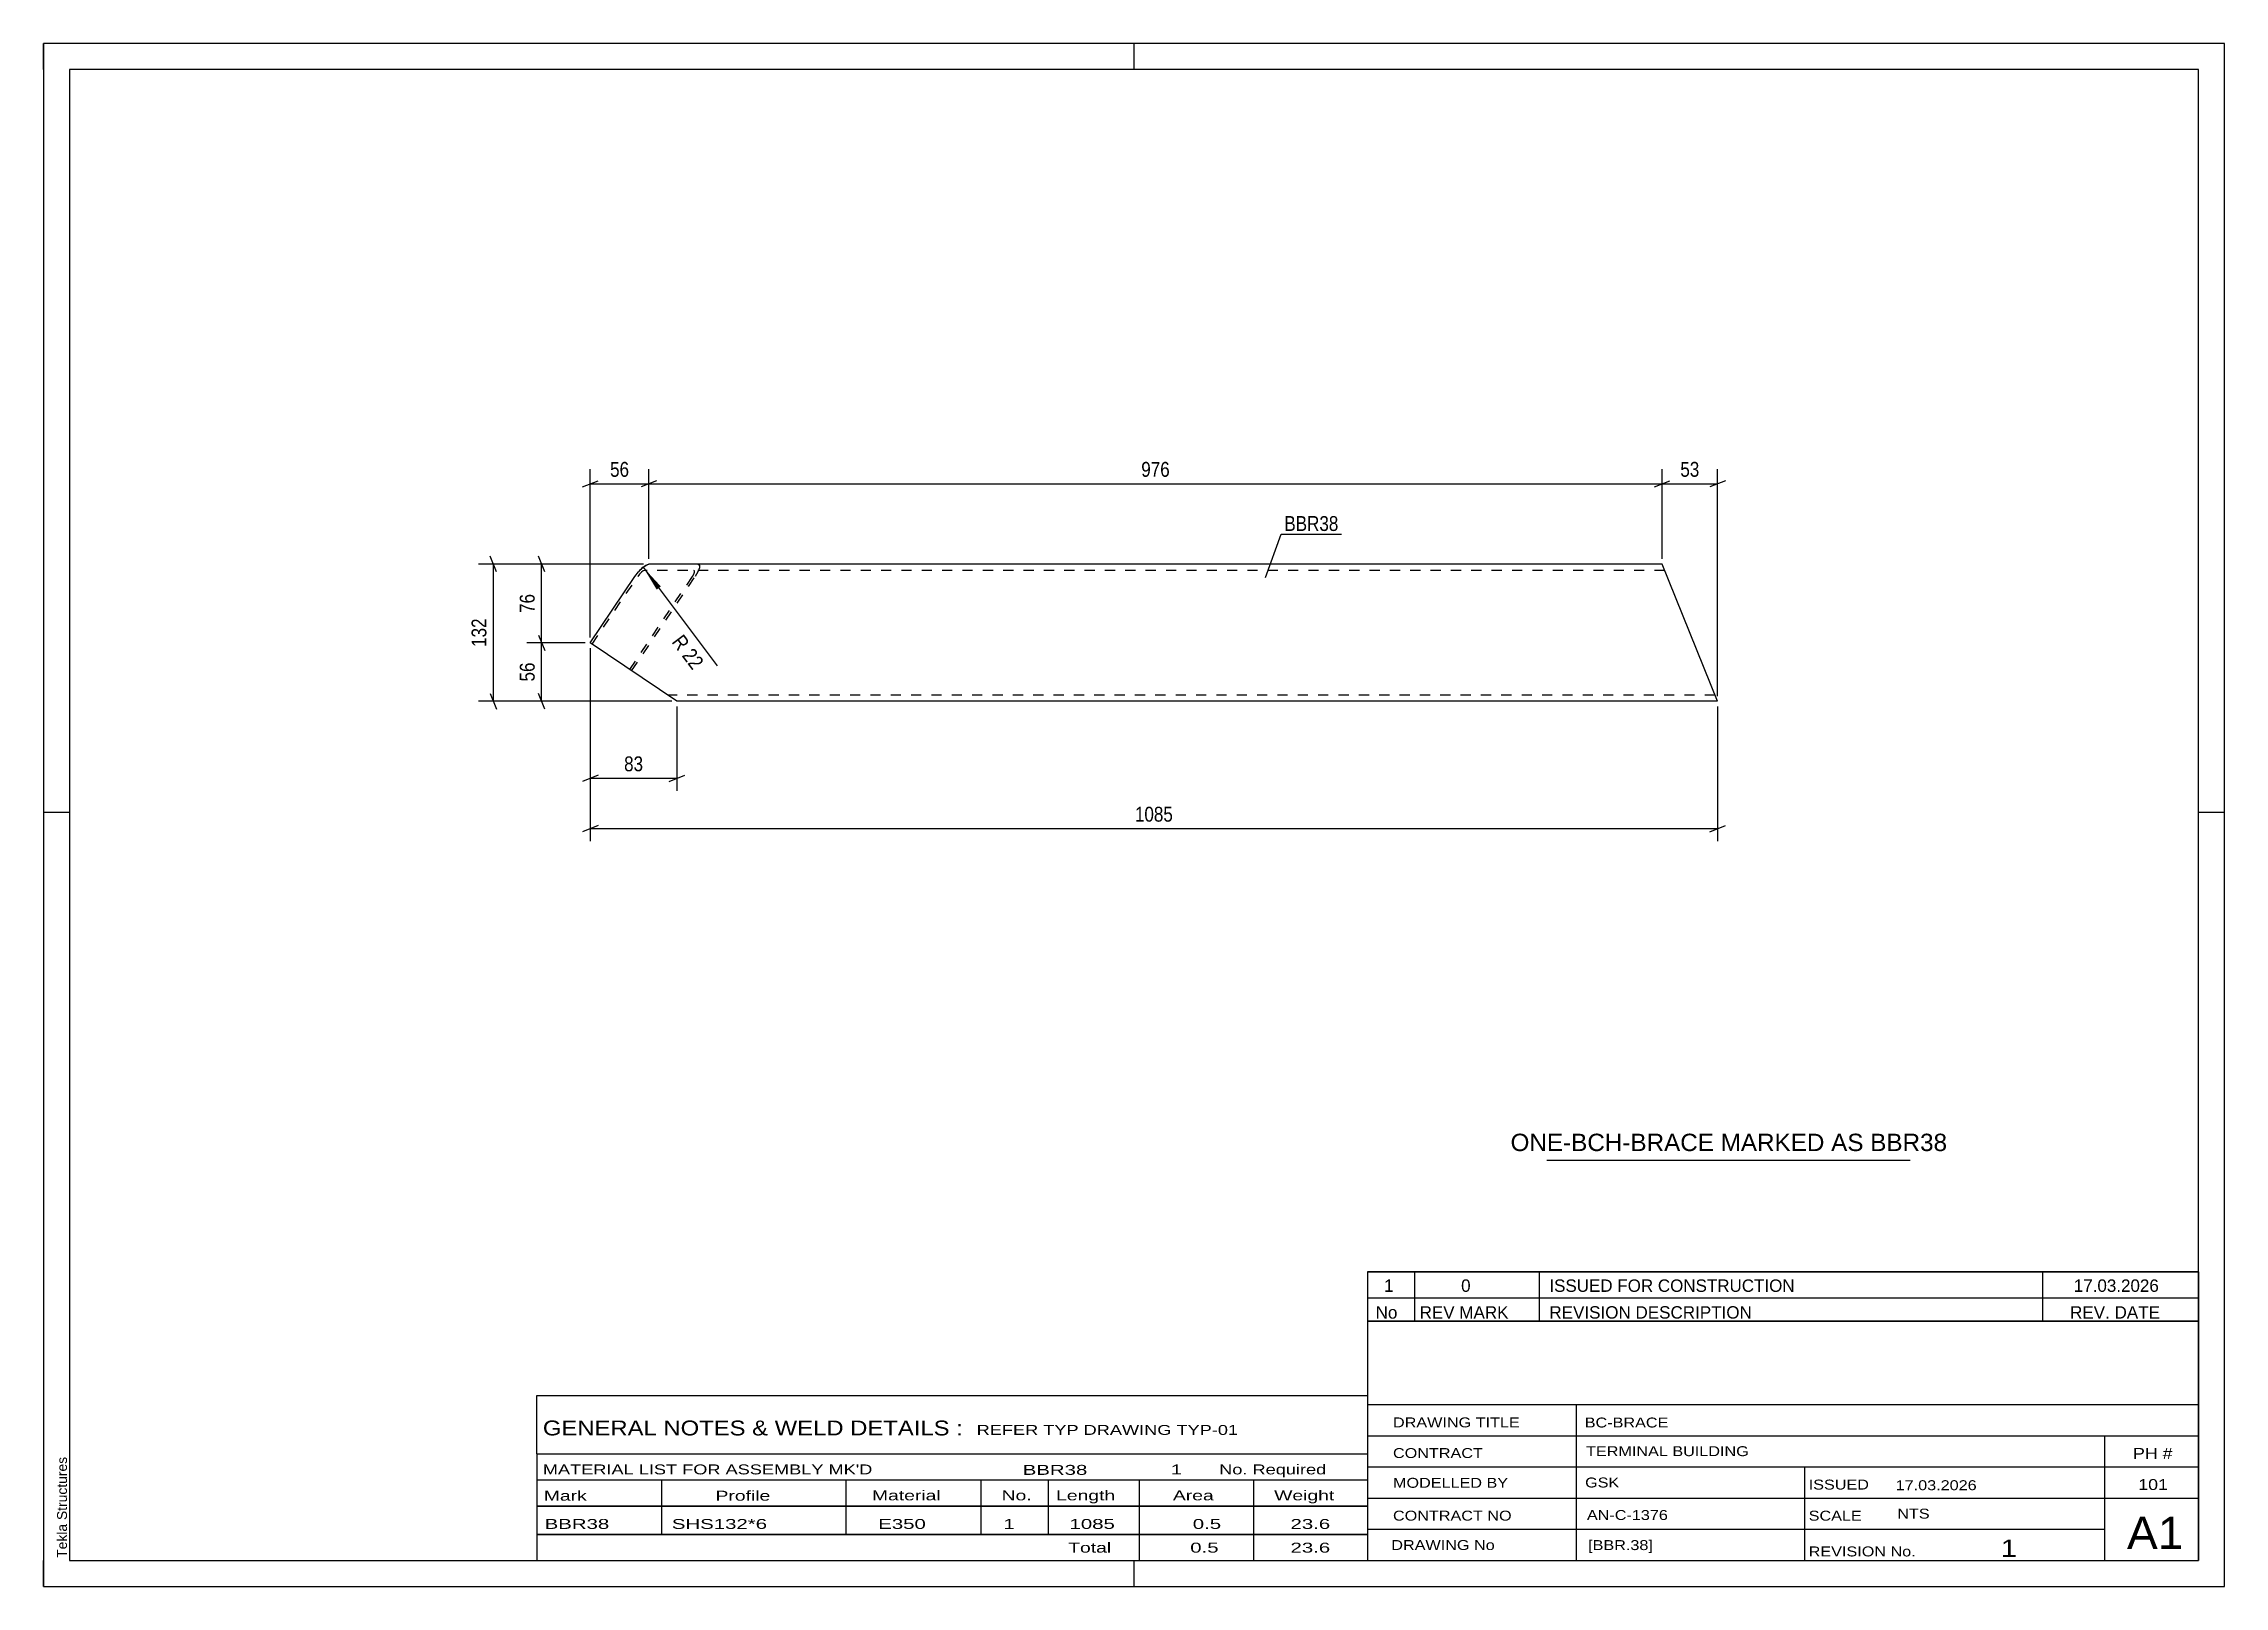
# Model space of a CAD drawing. Header units: millimetres. Extents: x 0 to 420, y 0 to 297.
import ezdxf

# ---------------------------------------------------------------- set-up
doc = ezdxf.new("R2010")
doc.units = ezdxf.units.MM
doc.linetypes.add('DXK_LINE_DOT2', pattern=[3.9198, 1.9599, -1.9599])
doc.styles.add('Arial', font='ARIAL.TTF', dxfattribs={"height": 0.2})
doc.styles.add('Arial Narrow', font='ARIALN.TTF', dxfattribs={"height": 0.2})

# ---------------------------------------------------------------- blocks, each defined once
blk = doc.blocks.new('Unknown-580740293-1161')
at = {"color": 5, "linetype": 'Continuous'}
for p, q in [((420, 297), (0, 297)), ((0, 297), (0, 0)), ((0, 292), (0, 297)), ((210, 292), (210, 297)), ((420, 0), (420, 297)), ((415, 292), (5, 292)), ((5, 292), (5, 5)), ((415, 5), (415, 292)), ((5, 149), (0, 149)), ((420, 149), (415, 149)), ((0, 0), (0, 5)), ((5, 5), (415, 5)), ((210, 0), (210, 5)), ((0, 0), (420, 0))]:
    blk.add_line(p, q, dxfattribs=at)
at = {"color": 174, "linetype": 'Continuous', "style": 'Arial'}
blk.add_text('Tekla Structures', height=1.9102, rotation=90, dxfattribs=at).set_placement((4.5, 5.5))
blk = doc.blocks.new('Part-580740293-1270 - 1252')
at = {"color": 2, "linetype": 'Continuous'}
for p, q in [((105.29, 181.65), (113.89, 194.4)), ((113.89, 194.4), (114.59, 195.32)), ((114.59, 195.32), (115.34, 196.1)), ((115.34, 196.1), (116.03, 196.62)), ((116.03, 196.62), (116.56, 196.8)), ((311.72, 196.8), (116.56, 196.8)), ((322.39, 170.4), (311.72, 196.8)), ((121.97, 170.4), (105.29, 181.65)), ((322.39, 170.4), (121.97, 170.4))]:
    blk.add_line(p, q, dxfattribs=at)
at = {"color": 7, "linetype": 'DXK_LINE_DOT2'}
for p, q in [((105.65, 181.4), (114.42, 194.4)), ((112.89, 176.52), (124.95, 194.4)), ((113.25, 176.27), (125.48, 194.4)), ((114.77, 194.86), (114.42, 194.4)), ((115.14, 195.25), (114.77, 194.86)), ((115.49, 195.51), (115.14, 195.25)), ((115.75, 195.6), (115.49, 195.51)), ((312.2, 195.6), (115.75, 195.6)), ((124.95, 194.4), (125.22, 194.86)), ((125.22, 194.86), (125.37, 195.25)), ((125.38, 195.51), (125.24, 195.6)), ((125.37, 195.32), (125.38, 195.51)), ((125.37, 195.25), (125.37, 195.32)), ((126.02, 195.32), (125.48, 194.4)), ((126.32, 196.1), (126.02, 195.32)), ((126.04, 196.8), (126.32, 196.62)), ((126.32, 196.62), (126.32, 196.1)), ((321.9, 171.6), (120.19, 171.6)), ((321.9, 171.6), (321.86, 171.69))]:
    blk.add_line(p, q, dxfattribs=at)
blk = doc.blocks.new('StraightDimension-580740293-1402 - 1252')
at = {"color": 7, "linetype": 'Continuous'}
for p, q in [((311.72, 197.8), (311.72, 215.11)), ((322.39, 171.4), (322.39, 215.11)), ((310.22, 211.66), (313.22, 212.86)), ((311.72, 212.26), (322.39, 212.26)), ((323.89, 212.86), (320.89, 211.66))]:
    blk.add_line(p, q, dxfattribs=at)
at = {"color": 0}
blk.add_wipeout([(319.48, 213.01), (319.48, 217.21), (314.62, 217.21), (314.62, 213.01)], dxfattribs=at)
at = {"color": 3, "style": 'Arial Narrow'}
blk.add_text('53', height=2.863, dxfattribs=at).set_placement((315.22, 213.61))
blk = doc.blocks.new('StraightDimension-580740293-1358 - 1252')
at = {"color": 7, "linetype": 'Continuous'}
for p, q in [((105.29, 180.65), (105.29, 143.47)), ((322.39, 169.4), (322.39, 143.47)), ((106.79, 146.47), (103.79, 145.27)), ((105.29, 145.87), (322.39, 145.87)), ((320.89, 145.27), (323.89, 146.47))]:
    blk.add_line(p, q, dxfattribs=at)
at = {"color": 0}
blk.add_wipeout([(218.09, 146.62), (218.09, 150.82), (209.58, 150.82), (209.58, 146.62)], dxfattribs=at)
at = {"color": 3, "style": 'Arial Narrow'}
blk.add_text('1085', height=2.863, dxfattribs=at).set_placement((210.18, 147.22))
blk = doc.blocks.new('StraightDimension-580740293-1451 - 1252')
at = {"color": 7, "linetype": 'Continuous'}
for p, q in [((96.52, 195.3), (95.32, 198.3)), ((115.56, 196.8), (93.07, 196.8)), ((95.92, 181.65), (95.92, 196.8)), ((104.29, 181.65), (93.07, 181.65)), ((95.32, 183.15), (96.52, 180.15))]:
    blk.add_line(p, q, dxfattribs=at)
at = {"color": 0}
blk.add_wipeout([(95.17, 191.65), (90.97, 191.65), (90.97, 186.8), (95.17, 186.8)], dxfattribs=at)
at = {"color": 3, "style": 'Arial Narrow'}
blk.add_text('76', height=2.863, rotation=90.0002, dxfattribs=at).set_placement((94.57, 187.4))
blk = doc.blocks.new('StraightDimension-580740293-1387 - 1252')
at = {"color": 7, "linetype": 'Continuous'}
for p, q in [((105.29, 180.65), (105.29, 153.17)), ((121.97, 169.4), (121.97, 153.17)), ((106.79, 156.17), (103.79, 154.97)), ((105.29, 155.57), (121.97, 155.57)), ((120.47, 154.97), (123.47, 156.17))]:
    blk.add_line(p, q, dxfattribs=at)
at = {"color": 0}
blk.add_wipeout([(116.06, 156.32), (116.06, 160.52), (111.2, 160.52), (111.2, 156.32)], dxfattribs=at)
at = {"color": 3, "style": 'Arial Narrow'}
blk.add_text('83', height=2.863, dxfattribs=at).set_placement((111.8, 156.92))
blk = doc.blocks.new('StraightDimension-580740293-1403 - 1252')
at = {"color": 7, "linetype": 'Continuous'}
for p, q in [((116.56, 197.8), (116.56, 215.11)), ((311.72, 197.8), (311.72, 215.11)), ((118.06, 212.86), (115.06, 211.66)), ((116.56, 212.26), (311.72, 212.26)), ((310.22, 211.66), (313.22, 212.86))]:
    blk.add_line(p, q, dxfattribs=at)
at = {"color": 0}
blk.add_wipeout([(217.48, 213.01), (217.48, 217.21), (210.8, 217.21), (210.8, 213.01)], dxfattribs=at)
at = {"color": 3, "style": 'Arial Narrow'}
blk.add_text('976', height=2.863, dxfattribs=at).set_placement((211.4, 213.61))
blk = doc.blocks.new('StraightDimension-580740293-1404 - 1252')
at = {"color": 7, "linetype": 'Continuous'}
for p, q in [((105.29, 182.65), (105.29, 215.11)), ((116.56, 197.8), (116.56, 215.11)), ((103.79, 211.66), (106.79, 212.86)), ((105.29, 212.26), (116.56, 212.26)), ((118.06, 212.86), (115.06, 211.66))]:
    blk.add_line(p, q, dxfattribs=at)
at = {"color": 0}
blk.add_wipeout([(113.35, 213.01), (113.35, 217.21), (108.5, 217.21), (108.5, 213.01)], dxfattribs=at)
at = {"color": 3, "style": 'Arial Narrow'}
blk.add_text('56', height=2.863, dxfattribs=at).set_placement((109.1, 213.61))
blk = doc.blocks.new('StraightDimension-580740293-1452 - 1252')
at = {"color": 7, "linetype": 'Continuous'}
for p, q in [((104.29, 181.65), (93.07, 181.65)), ((95.32, 183.15), (96.52, 180.15)), ((95.92, 170.4), (95.92, 181.65)), ((120.97, 170.4), (93.07, 170.4)), ((96.52, 168.9), (95.32, 171.9))]:
    blk.add_line(p, q, dxfattribs=at)
at = {"color": 0}
blk.add_wipeout([(95.17, 178.45), (90.97, 178.45), (90.97, 173.6), (95.17, 173.6)], dxfattribs=at)
at = {"color": 3, "style": 'Arial Narrow'}
blk.add_text('56', height=2.863, rotation=90.0002, dxfattribs=at).set_placement((94.57, 174.2))
blk = doc.blocks.new('StraightDimension-580740293-1475 - 1252')
at = {"color": 7, "linetype": 'Continuous'}
for p, q in [((87.23, 195.3), (86.03, 198.3)), ((115.56, 196.8), (83.78, 196.8)), ((86.63, 170.4), (86.63, 196.8)), ((120.97, 170.4), (83.78, 170.4)), ((86.03, 171.9), (87.23, 168.9))]:
    blk.add_line(p, q, dxfattribs=at)
at = {"color": 0}
blk.add_wipeout([(85.88, 186.94), (81.68, 186.94), (81.68, 180.26), (85.88, 180.26)], dxfattribs=at)
at = {"color": 3, "style": 'Arial Narrow'}
blk.add_text('132', height=2.863, rotation=90.0002, dxfattribs=at).set_placement((85.28, 180.86))
blk = doc.blocks.new('RadiusDimension-580740293-1495 - 1252')
at = {"linetype": 'Continuous'}
blk.add_hatch(color=7, dxfattribs=at).paths.add_polyline_path([(118.07, 191.9), (115.47, 196.2), (118.87, 192.5)])
at = {"color": 7, "linetype": 'Continuous'}
blk.add_line((115.47, 196.2), (129.72, 177.22), dxfattribs=at)
blk.add_arc((118.16, 192.61), 4.48, 110.9365, 142.8757, dxfattribs=at)
at = {"color": 0}
blk.add_wipeout([(124.9, 175.39), (128.26, 177.92), (123.37, 184.43), (120.01, 181.91)], dxfattribs=at)
at = {"color": 3, "style": 'Arial Narrow'}
blk.add_text('R 22', height=2.863, rotation=-53.096, dxfattribs=at).set_placement((120.85, 181.79))
blk = doc.blocks.new('Unknown-580740293-1744')
at = {"color": 7, "linetype": 'Continuous'}
for p, q in [((255, 51.05), (255, 5)), ((255, 51.05), (415, 51.05)), ((415, 51), (415, 5)), ((255, 35), (415, 35)), ((295.14, 35), (295.14, 5)), ((255, 29), (415, 29)), ((397, 5.05), (397, 29.05)), ((255, 23), (415, 23)), ((339.14, 23), (339.14, 5)), ((255, 17), (415, 17)), ((255, 11), (397, 11)), ((255, 5), (415, 5))]:
    blk.add_line(p, q, dxfattribs=at)
at = {"color": 7, "style": 'Arial Narrow'}
for s, height, width, p in [('DRAWING TITLE', 1.9089, 1.425378, (259.88, 30.61)), ('BC-BRACE', 1.909, 1.425378, (296.81, 30.59)), ('CONTRACT', 1.909, 1.425378, (259.88, 24.71)), ('TERMINAL BUILDING', 1.9089, 1.425378, (297.06, 25.07)), ('MODELLED BY', 1.9089, 1.425378, (259.88, 18.98)), ('GSK', 1.909, 1.425378, (296.88, 19.04)), ('ISSUED', 1.909, 1.425378, (339.94, 18.64)), ('17.03.2026', 1.909, 1.425378, (356.69, 18.52)), ('CONTRACT NO', 1.9089, 1.425378, (259.88, 12.66)), ('AN-C-1376', 1.909, 1.425378, (297.23, 12.78)), ('SCALE', 1.909, 1.425378, (339.94, 12.65)), ('A1', 6.204, 1.25, (401.24, 7.2)), ('DRAWING No', 1.909, 1.425378, (259.56, 7)), ('[BBR.38]', 1.909, 1.425378, (297.46, 6.99)), ('1', 3.34, 1.5, (376.91, 5.68)), ('REVISION No.', 1.9089, 1.425378, (339.94, 5.77))]:
    blk.add_text(s, height=height, dxfattribs=dict(at, width=width)).set_placement(p)
at = {"color": 7, "linetype": 'Continuous', "style": 'Arial Narrow'}
for s, height, width, p in [('PH #', 2.1, 1.42538, (402.4, 24.55)), ('101', 2.1, 1.42538, (403.41, 18.55)), ('NTS', 1.909, 1.425378, (357, 13.05))]:
    blk.add_text(s, height=height, dxfattribs=dict(at, width=width)).set_placement(p)
blk = doc.blocks.new('Unknown-580740293-1745')
at = {"color": 7, "linetype": 'Continuous'}
for p, q in [((255, 60.55), (415, 60.55)), ((415, 60.55), (255, 60.55)), ((255, 60.55), (255, 55.55)), ((264, 60.55), (264, 55.55)), ((288, 60.55), (288, 55.55)), ((385, 60.55), (385, 55.55)), ((415, 60.55), (415, 55.55)), ((255, 55.55), (415, 55.55)), ((255, 55.55), (255, 51.05)), ((255, 55.55), (415, 55.55)), ((264, 55.55), (264, 51.05)), ((288, 55.55), (288, 51.05)), ((385, 55.55), (385, 51.05)), ((415, 55.55), (415, 51.05)), ((415, 51.05), (255, 51.05))]:
    blk.add_line(p, q, dxfattribs=at)
at = {"color": 7, "linetype": 'Continuous', "style": 'Arial Narrow'}
for s, height, width, p in [('1', 2.39, 1.196471, (258.16, 56.7)), ('0', 2.39, 1.196471, (273, 56.7)), ('ISSUED FOR CONSTRUCTION', 2.3861, 1.196471, (290, 56.7)), ('17.03.2026', 2.386, 1.196471, (391, 56.7)), ('No', 2.386, 1.2, (256.54, 51.55)), ('REV MARK', 2.386, 1.2, (265, 51.55)), ('REVISION DESCRIPTION', 2.3861, 1.2, (290, 51.55)), ('REV. DATE', 2.386, 1.2, (390.28, 51.55))]:
    blk.add_text(s, height=height, dxfattribs=dict(at, width=width)).set_placement(p)
blk = doc.blocks.new('Unknown-580740293-1746')
at = {"color": 7, "linetype": 'Continuous'}
for p, q in [((95, 36.75), (255, 36.75)), ((95, 25.5), (95, 36.75)), ((255, 36.75), (255, 25.5)), ((95, 25.5), (255, 25.5)), ((95, 25.5), (95, 20.5)), ((255, 25.5), (255, 20.5)), ((95, 20.5), (255, 20.5)), ((95, 20.5), (95, 15.5)), ((119, 20.5), (119, 15.5)), ((154.5, 20.5), (154.5, 15.5)), ((180.5, 20.5), (180.5, 15.5)), ((193.5, 20.5), (193.5, 15.5)), ((211, 20.5), (211, 15.5)), ((233, 20.5), (233, 15.5)), ((255, 20.5), (255, 15.5)), ((95, 15.5), (255, 15.5)), ((95, 15.45), (95, 10.05)), ((95, 15.45), (255, 15.45)), ((119, 15.5), (119, 10)), ((154.5, 15.5), (154.5, 10)), ((180.5, 15.5), (180.5, 10)), ((193.5, 15.5), (193.5, 10)), ((211, 15.5), (211, 10)), ((233, 15.5), (233, 10)), ((255, 15.45), (255, 10.05)), ((95, 10.05), (255, 10.05)), ((95, 10), (255, 10)), ((95, 10), (95, 5)), ((211, 10), (211, 5)), ((233, 10), (233, 5)), ((255, 10), (255, 5)), ((95, 5), (255, 5))]:
    blk.add_line(p, q, dxfattribs=at)
at = {"color": 7, "style": 'Arial Narrow'}
for s, height, width, p in [('GENERAL NOTES & WELD DETAILS :', 2.8633, 1.4, (96.15, 29.06)), ('REFER TYP DRAWING TYP-01', 1.9089, 1.6, (179.7, 29.16)), ("MATERIAL LIST FOR ASSEMBLY MK'D", 1.9089, 1.6, (96.15, 21.56)), ('BBR38', 1.909, 1.794707, (188.57, 21.47)), ('1', 1.91, 1.794707, (217.08, 21.56)), ('No. Required', 1.9089, 1.6, (226.41, 21.56)), ('Mark', 1.909, 1.7, (96.34, 16.5)), ('Profile', 1.909, 1.7, (129.41, 16.5)), ('Material', 1.909, 1.7, (159.54, 16.56)), ('No.', 1.909, 1.7, (184.5, 16.56)), ('Length', 1.909, 1.7, (195, 16.56)), ('Area', 1.909, 1.7, (217.5, 16.56)), ('Weight', 1.909, 1.7, (237, 16.56))]:
    blk.add_text(s, height=height, dxfattribs=dict(at, width=width)).set_placement(p)
at = {"color": 7, "linetype": 'Continuous', "style": 'Arial Narrow'}
for s, height, width, p in [('BBR38', 1.909, 1.794707, (96.5, 11.06)), ('SHS132*6', 1.909, 1.794707, (121, 11.06)), ('E350', 1.909, 1.794707, (160.74, 11.06)), ('1', 1.91, 1.794707, (184.86, 11.06)), ('1085', 1.909, 1.794707, (197.58, 11.06)), ('0.5', 1.909, 1.794707, (221.32, 11.06)), ('23.6', 1.909, 1.794707, (240.14, 11.06)), ('Total', 1.909, 1.7, (197.33, 6.5)), ('0.5', 1.909, 1.794707, (220.83, 6.5)), ('23.6', 1.909, 1.794707, (240.14, 6.5))]:
    blk.add_text(s, height=height, dxfattribs=dict(at, width=width)).set_placement(p)
blk = doc.blocks.new('Unknown-580740293-1747')
at = {"color": 7, "linetype": 'Continuous'}
blk.add_line((289.5, 82.05), (359.5, 82.05), dxfattribs=at)
at = {"color": 7, "style": 'Arial'}
blk.add_text('ONE-BCH-BRACE MARKED AS BBR38', height=3.3428, dxfattribs=at).set_placement((282.52, 83.8))
blk = doc.blocks.new('Mark-580740293-1265 - 1252')
at = {"color": 0}
blk.add_wipeout([(249.37, 203.18), (249.37, 206.18), (238.96, 206.18), (238.96, 203.18)], dxfattribs=at)
blk.add_wipeout([(249.37, 203.18), (249.37, 206.18), (238.96, 206.18), (238.96, 203.18)], dxfattribs=at)
at = {"color": 30, "linetype": 'Continuous'}
for p, q in [((235.34, 194.25), (238.36, 202.58)), ((238.36, 202.58), (249.97, 202.58))]:
    blk.add_line(p, q, dxfattribs=at)
at = {"color": 3, "style": 'Arial Narrow'}
blk.add_text('BBR38', height=2.863, dxfattribs=at).set_placement((238.96, 203.18))

msp = doc.modelspace()

# ---------------------------------------------------------------- block references
for name in ['Unknown-580740293-1161', 'Part-580740293-1270 - 1252', 'Unknown-580740293-1747', 'Unknown-580740293-1745', 'Unknown-580740293-1744', 'Unknown-580740293-1746']:
    msp.add_blockref(name, (0, 0))

# ---------------------------------------------------------------- next in the draw order: block references
msp.add_blockref('StraightDimension-580740293-1402 - 1252', (0, 0))

# ---------------------------------------------------------------- next in the draw order: block references
msp.add_blockref('StraightDimension-580740293-1358 - 1252', (0, 0))

# ---------------------------------------------------------------- next in the draw order: block references
msp.add_blockref('StraightDimension-580740293-1451 - 1252', (0, 0))

# ---------------------------------------------------------------- next in the draw order: block references
for name in ['StraightDimension-580740293-1403 - 1252', 'StraightDimension-580740293-1387 - 1252']:
    msp.add_blockref(name, (0, 0))

# ---------------------------------------------------------------- next in the draw order: block references
for name in ['StraightDimension-580740293-1404 - 1252', 'Mark-580740293-1265 - 1252']:
    msp.add_blockref(name, (0, 0))

# ---------------------------------------------------------------- next in the draw order: block references
msp.add_blockref('StraightDimension-580740293-1452 - 1252', (0, 0))

# ---------------------------------------------------------------- next in the draw order: block references
msp.add_blockref('StraightDimension-580740293-1475 - 1252', (0, 0))

# ---------------------------------------------------------------- next in the draw order: block references
msp.add_blockref('RadiusDimension-580740293-1495 - 1252', (0, 0))

doc.saveas('drawing.dxf')
